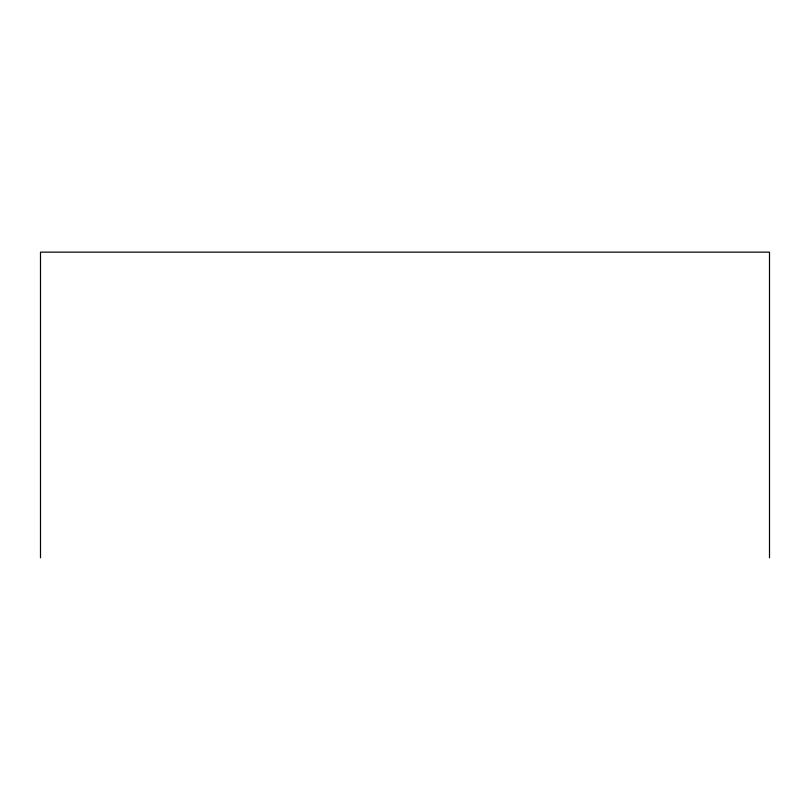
<?xml version="1.0" encoding="UTF-8"?>
<svg xmlns="http://www.w3.org/2000/svg" width="810" height="810" viewBox="0 0 810 810"><rect width="100%" height="100%" fill="white"/><g stroke="black" fill="none" stroke-linecap="round" stroke-linejoin="round"><path stroke-width="1.21" d="M769.5 557.847L769.5 252.153L40.5 252.153L40.5 557.847"/></g></svg>
